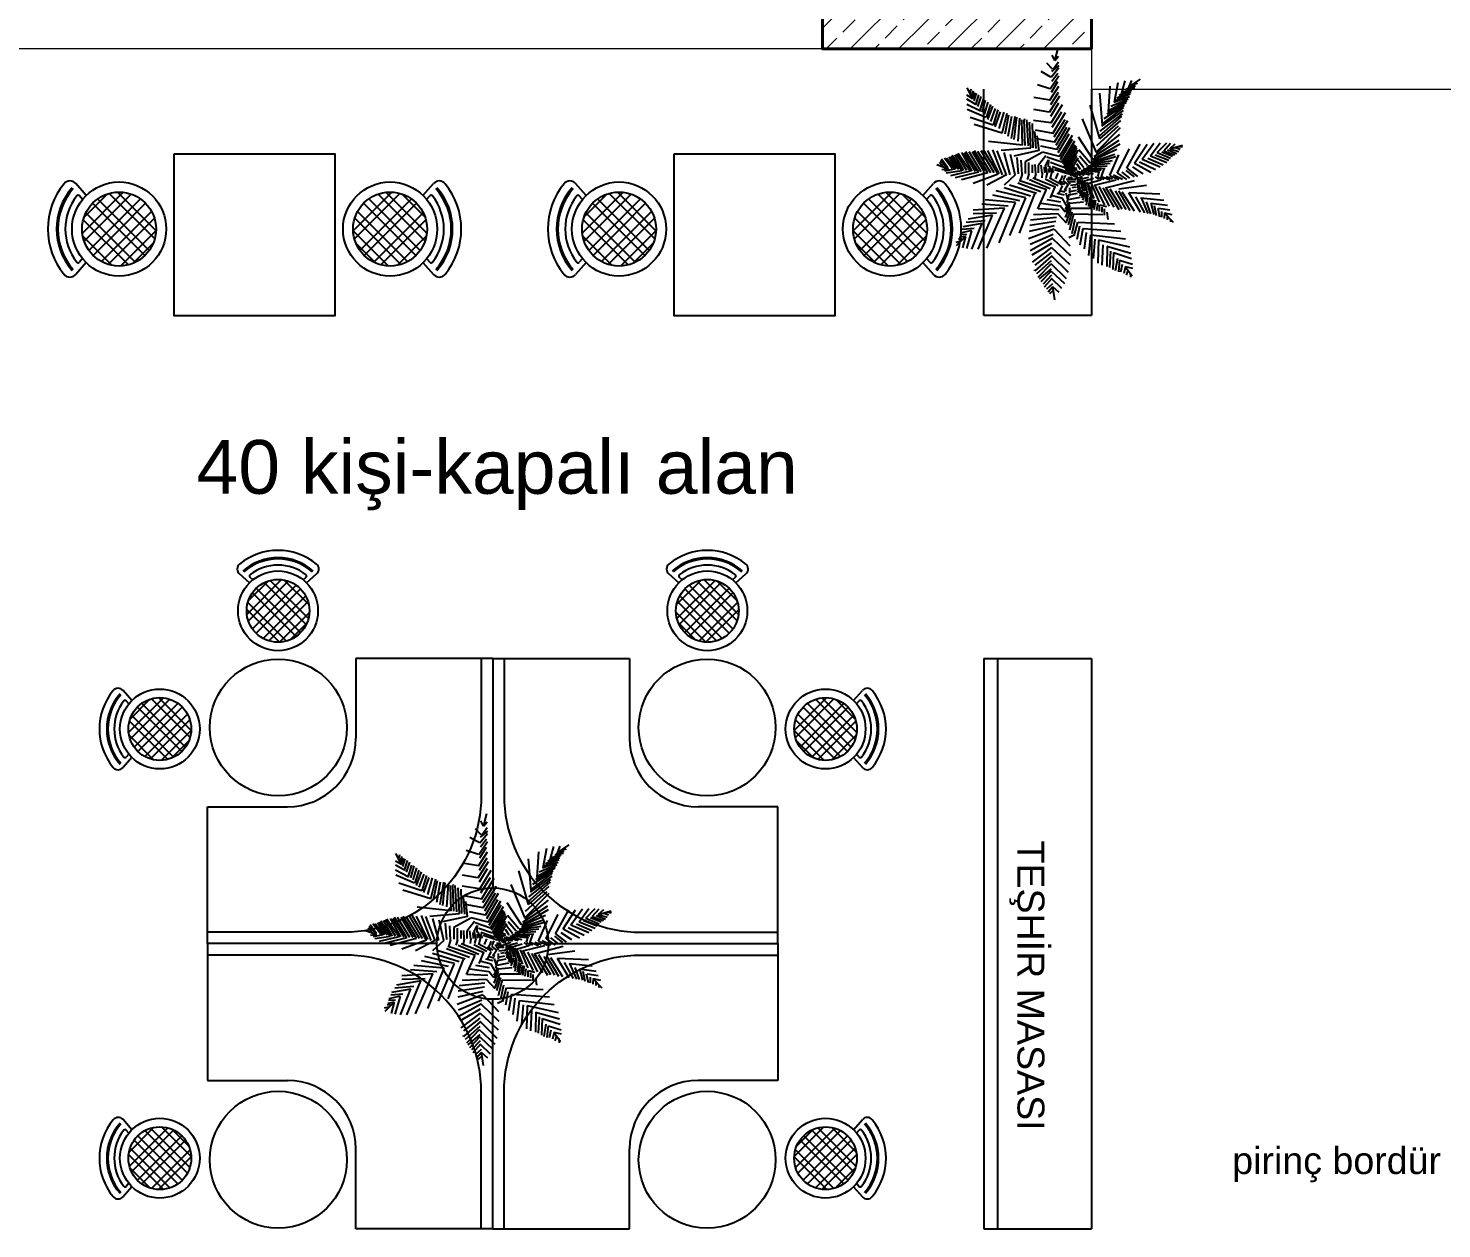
# Model space of a CAD drawing. Header units: millimetres. Extents: x 1650 to 6065, y 324 to 3836.
# Drawn here: x 3222 to 3748, y 1896 to 2342 of the extents above; entities that cross this region are included whole.
import ezdxf

# ---------------------------------------------------------------- set-up
doc = ezdxf.new("R2010")
doc.units = ezdxf.units.MM
doc.layers.add('A-370C-C', color=30, linetype='Continuous')
doc.layers.add('PY', color=104, linetype='Continuous')
doc.layers.add('A-ANNO-PATT-1', color=7, linetype='Continuous', lineweight=5, true_color=0x737373)
for name, color, linetype, lineweight in [('A-WALL-FULL-3', 7, 'Continuous', 15), ('BAL-PERDE', 111, 'Continuous', 40), ('porselen kaplama', 181, 'Continuous', 5)]:
    doc.layers.add(name, color=color, linetype=linetype, lineweight=lineweight)
doc.styles.get("Standard").update_dxf_attribs({"font": 'arial.ttf'})

# ---------------------------------------------------------------- blocks, each defined once
blk = doc.blocks.new('A$C0AE060C1')
at = {"layer": 'PY', "color": 251, "true_color": 0x636466}
for p, q in [((4.394, 8.908), (4.291, 9.097)), ((4.507, 9.368), (4.394, 8.935)), ((4.394, 8.908), (4.53, 9.07)), ((4.246, 8.285), (3.882, 8.488)), ((4.303, 8.583), (4.098, 8.799)), ((4.257, 8.285), (4.542, 8.637)), ((4.274, 8.137), (4.5, 8.435)), ((4.283, 8.491), (4.553, 8.72)), ((4.325, 8.583), (4.53, 8.854)), ((1.118, 7.892), (1.334, 7.472)), ((4.2, 7.851), (3.745, 8)), ((4.2, 7.432), (4.542, 7.946)), ((4.212, 7.851), (4.542, 8.339)), ((4.261, 7.721), (4.5, 8.118)), ((6.384, 6.998), (6.452, 7.946)), ((6.612, 7.364), (6.748, 8.082)), ((6.873, 7.648), (7.01, 8.149)), ((7.043, 7.845), (7.362, 7.901)), ((7.135, 7.879), (7.249, 8.163)), ((7.564, 8.214), (7.15, 7.93)), ((7.15, 7.911), (7.388, 7.968)), ((7.283, 8.007), (7.464, 8.063)), ((7.388, 7.968), (7.388, 7.968)), ((1.346, 7.472), (1.118, 7.608)), ((1.448, 7.269), (1.118, 7.459)), ((1.239, 7.69), (1.278, 7.852)), ((1.278, 7.578), (1.367, 7.777)), ((1.334, 7.472), (1.414, 7.716)), ((1.389, 7.405), (1.482, 7.69)), ((1.448, 7.256), (1.562, 7.621)), ((1.531, 7.187), (1.646, 7.566)), ((1.562, 7.621), (1.562, 7.621)), ((1.596, 7.012), (1.732, 7.459)), ((1.686, 6.976), (1.81, 7.423)), ((4.2, 7.432), (3.609, 7.527)), ((4.189, 6.985), (4.576, 7.594)), ((4.247, 7.262), (4.526, 7.721)), ((6.168, 6.511), (6.066, 7.689)), ((6.385, 7.039), (7.07, 7.418)), ((6.467, 7.206), (7.119, 7.473)), ((6.582, 7.349), (7.167, 7.56)), ((6.624, 7.418), (7.197, 7.664)), ((6.698, 7.51), (7.22, 7.721)), ((6.786, 7.616), (7.247, 7.796)), ((6.879, 7.721), (7.277, 7.854)), ((7.197, 7.664), (7.197, 7.664)), ((1.596, 7.025), (1.118, 7.269)), ((1.823, 6.782), (1.129, 7.08)), ((1.775, 6.902), (1.912, 7.349)), ((1.846, 6.782), (2.005, 7.269)), ((1.899, 6.703), (2.08, 7.206)), ((2.005, 6.635), (2.182, 7.119)), ((2.108, 6.497), (2.278, 7.066)), ((2.169, 6.436), (2.373, 6.989)), ((2.32, 6.368), (2.501, 6.976)), ((2.437, 6.199), (2.619, 6.944)), ((2.537, 6.17), (2.679, 6.883)), ((4.178, 6.985), (3.609, 7.08)), ((4.247, 6.834), (4.54, 7.33)), ((4.257, 6.579), (4.678, 7.269)), ((4.296, 6.418), (4.655, 6.989)), ((4.314, 6.186), (4.792, 6.971)), ((6.066, 5.996), (5.702, 7.242)), ((6.073, 6.275), (6.901, 6.921)), ((6.135, 6.455), (6.941, 7.045)), ((6.162, 6.546), (6.959, 7.152)), ((6.228, 6.741), (6.977, 7.237)), ((6.339, 6.921), (7.057, 7.349)), ((2.096, 6.497), (1.243, 6.782)), ((2.437, 6.199), (1.391, 6.524)), ((2.652, 6.083), (2.794, 6.834)), ((2.779, 5.996), (2.915, 6.822)), ((2.882, 5.959), (2.971, 6.796)), ((3.024, 5.903), (3.086, 6.759)), ((3.188, 5.753), (3.165, 6.701)), ((3.29, 5.741), (3.25, 6.691)), ((3.268, 6.728), (3.268, 6.714)), ((3.405, 5.723), (3.343, 6.691)), ((3.495, 5.658), (3.45, 6.606)), ((3.45, 6.606), (3.45, 6.592)), ((3.583, 5.654), (3.556, 6.561)), ((4.246, 6.579), (3.598, 6.673)), ((4.362, 6.064), (4.77, 6.703)), ((4.382, 5.861), (4.871, 6.673)), ((4.438, 5.76), (4.832, 6.418)), ((4.462, 5.59), (4.951, 6.416)), ((5.929, 5.509), (5.417, 6.728)), ((5.939, 5.503), (6.831, 6.413)), ((5.958, 5.741), (6.76, 6.474)), ((6.035, 6.091), (6.879, 6.83)), ((6.06, 5.99), (6.839, 6.666)), ((3.188, 5.753), (1.926, 5.888)), ((3.698, 5.636), (3.649, 6.263)), ((4.337, 6.186), (3.666, 6.308)), ((3.802, 5.55), (3.734, 6.105)), ((4.382, 5.861), (3.78, 5.983)), ((4.513, 5.475), (4.921, 6.17)), ((4.564, 5.333), (5.042, 6.132)), ((4.602, 5.226), (5.049, 5.977)), ((4.655, 5.116), (5.133, 5.915)), ((5.804, 5.238), (5.269, 6.051)), ((5.812, 5.219), (6.815, 5.806)), ((5.856, 5.332), (6.786, 5.94)), ((5.931, 5.456), (6.813, 6.151)), ((7.07, 4.896), (7.564, 5.787)), ((7.357, 5.086), (7.818, 5.787)), ((7.643, 5.238), (8.073, 5.825)), ((7.946, 5.351), (8.312, 5.844)), ((8.073, 5.825), (8.073, 5.825)), ((8.201, 5.484), (8.551, 5.844)), ((8.439, 5.541), (8.694, 5.825)), ((8.662, 5.617), (8.869, 5.806)), ((0.574, 4.885), (0.281, 5.276)), ((0.653, 4.858), (0.366, 5.276)), ((0.725, 4.866), (0.459, 5.313)), ((0.818, 4.848), (0.534, 5.332)), ((0.939, 4.802), (0.573, 5.37)), ((1.008, 4.81), (0.676, 5.4)), ((1.123, 4.81), (0.751, 5.419)), ((1.242, 4.783), (0.796, 5.446)), ((0.796, 5.446), (0.796, 5.446)), ((1.314, 4.792), (0.928, 5.475)), ((1.438, 4.779), (1.021, 5.456)), ((1.545, 4.745), (1.083, 5.503)), ((1.083, 5.503), (1.083, 5.484)), ((1.646, 4.761), (1.199, 5.512)), ((1.77, 4.761), (1.327, 5.512)), ((1.895, 4.726), (1.401, 5.541)), ((2.014, 4.724), (1.531, 5.524)), ((2.129, 4.724), (1.646, 5.543)), ((2.277, 4.669), (1.736, 5.579)), ((2.32, 4.686), (1.899, 5.561)), ((2.448, 4.649), (2.08, 5.58)), ((2.596, 4.65), (2.245, 5.541)), ((3.495, 5.644), (2.392, 5.55)), ((2.727, 4.649), (2.51, 5.475)), ((2.914, 4.65), (2.739, 5.408)), ((3.791, 5.55), (2.87, 5.346)), ((3.033, 4.686), (2.984, 5.295)), ((3.29, 5.143), (3.916, 5.495)), ((3.78, 5.021), (4.052, 5.374)), ((4.462, 5.59), (3.87, 5.712)), ((4.564, 5.333), (3.927, 5.495)), ((4.052, 5.374), (4.052, 5.374)), ((4.655, 5.116), (4.087, 5.306)), ((4.695, 5.046), (5.138, 5.779)), ((4.724, 4.927), (5.19, 5.726)), ((4.77, 4.866), (5.213, 5.654)), ((4.792, 4.778), (5.258, 5.563)), ((4.859, 4.742), (5.213, 5.369)), ((4.906, 4.669), (5.258, 5.279)), ((5.702, 5.089), (5.281, 5.577)), ((5.611, 4.994), (5.304, 5.346)), ((5.732, 5.067), (6.656, 5.332)), ((5.807, 5.152), (6.622, 5.419)), ((5.829, 5.208), (6.698, 5.599)), ((6.433, 4.631), (6.767, 5.389)), ((6.656, 5.332), (6.656, 5.332)), ((6.704, 4.707), (7.166, 5.617)), ((7.468, 5.731), (7.468, 5.731)), ((7.845, 5.276), (8.421, 5.021)), ((7.946, 5.351), (8.551, 5.105)), ((8.116, 5.4), (8.625, 5.201)), ((8.201, 5.484), (8.694, 5.276)), ((8.368, 5.506), (8.762, 5.344)), ((8.439, 5.541), (8.853, 5.389)), ((8.585, 5.58), (8.931, 5.45)), ((8.662, 5.617), (9.14, 5.749)), ((8.662, 5.617), (8.997, 5.522)), ((8.864, 5.667), (9.046, 5.611)), ((9.006, 5.704), (9.135, 5.686)), ((0, 5.029), (0.43, 4.877)), ((0.242, 4.953), (0.1, 5.115)), ((0.357, 4.935), (0.14, 5.17)), ((0.414, 4.915), (0.175, 5.238)), ((0.43, 4.877), (0.191, 4.84)), ((0.653, 4.858), (0.287, 4.783)), ((0.939, 4.802), (0.35, 4.707)), ((1.242, 4.783), (0.51, 4.612)), ((1.545, 4.745), (0.685, 4.536)), ((3.169, 4.669), (3.137, 5.2)), ((3.299, 4.705), (3.299, 5.133)), ((3.424, 4.669), (3.424, 5.105)), ((3.556, 4.724), (3.556, 5.028)), ((3.678, 4.688), (3.662, 5.029)), ((3.786, 4.724), (3.786, 5.009)), ((3.917, 4.707), (3.885, 5.01)), ((4.017, 4.724), (4.004, 4.953)), ((4.041, 4.981), (4.155, 5.211)), ((4.108, 4.726), (4.045, 5.01)), ((4.155, 5.211), (4.143, 4.954)), ((4.181, 4.742), (4.167, 4.885)), ((4.283, 4.726), (4.188, 4.972)), ((4.724, 4.927), (4.223, 5.103)), ((4.792, 4.778), (4.291, 4.954)), ((4.345, 4.724), (4.309, 4.904)), ((4.906, 4.669), (4.382, 4.832)), ((4.947, 4.655), (5.138, 4.959)), ((4.968, 4.612), (5.191, 4.913)), ((5.143, 4.764), (5.35, 4.612)), ((5.213, 4.805), (5.167, 4.927)), ((5.191, 4.913), (5.191, 4.913)), ((5.349, 4.845), (5.213, 5.062)), ((5.223, 4.783), (5.685, 4.65)), ((5.231, 4.742), (5.475, 4.637)), ((5.474, 4.913), (5.247, 5.197)), ((5.359, 4.792), (5.82, 4.686)), ((5.366, 4.821), (6.019, 4.764)), ((5.448, 4.848), (6.113, 4.829)), ((5.462, 4.877), (6.258, 4.896)), ((5.563, 4.935), (6.339, 4.99)), ((5.621, 4.991), (6.449, 5.086)), ((5.727, 5.046), (6.534, 5.189)), ((5.987, 4.591), (6.051, 4.784)), ((6.131, 4.593), (6.226, 4.877)), ((6.879, 4.755), (7.172, 4.525)), ((7.03, 4.81), (7.336, 4.575)), ((7.07, 4.896), (7.468, 4.593)), ((7.274, 4.953), (7.668, 4.686)), ((7.357, 5.086), (7.962, 4.745)), ((7.54, 5.133), (8.138, 4.848)), ((7.643, 5.238), (8.312, 4.953)), ((1.895, 4.726), (0.924, 4.46)), ((2.277, 4.669), (1.353, 4.328)), ((2.596, 4.65), (1.863, 4.271)), ((2.914, 4.65), (2.5, 4.271)), ((3.71, 3.962), (2.707, 4.265)), ((3.866, 4.022), (3.011, 4.345)), ((3.169, 4.669), (3.073, 4.385)), ((4.092, 4.095), (3.121, 4.417)), ((3.424, 4.669), (3.36, 4.479)), ((3.36, 4.479), (3.36, 4.479)), ((4.221, 4.128), (3.445, 4.469)), ((4.411, 4.19), (3.567, 4.531)), ((3.678, 4.688), (3.631, 4.498)), ((3.631, 4.498), (3.631, 4.498)), ((3.917, 4.707), (3.901, 4.536)), ((4.513, 4.239), (4.03, 4.488)), ((4.108, 4.726), (4.06, 4.536)), ((4.681, 4.265), (4.188, 4.531)), ((4.267, 4.726), (4.22, 4.517)), ((4.506, 4.707), (4.411, 4.498)), ((4.666, 4.247), (4.522, 3.946)), ((4.757, 4.289), (4.553, 4.432)), ((4.681, 4.631), (4.586, 4.422)), ((4.904, 4.284), (4.697, 4.436)), ((4.713, 4.462), (4.793, 4.634)), ((4.888, 4.29), (4.745, 4.075)), ((4.809, 4.483), (5.127, 4.483)), ((4.961, 4.308), (4.859, 4.432)), ((4.873, 4.548), (5.048, 4.548)), ((4.936, 4.397), (5.159, 4.397)), ((4.968, 4.268), (5.175, 4.29)), ((5.049, 4.618), (5.125, 4.724)), ((5.127, 4.548), (5.175, 4.719)), ((5.223, 4.548), (5.127, 4.462)), ((5.239, 4.333), (5.143, 4.268)), ((5.191, 4.548), (5.255, 4.698)), ((5.302, 4.268), (5.191, 4.161)), ((5.244, 4.277), (5.209, 4.258)), ((5.223, 4.526), (5.414, 4.591)), ((5.324, 4.221), (5.231, 4.078)), ((5.239, 4.526), (5.239, 4.311)), ((5.311, 4.488), (5.297, 4.289)), ((5.334, 4.483), (5.653, 4.569)), ((5.334, 4.483), (5.414, 4.096)), ((5.399, 4.45), (5.515, 4.041)), ((5.462, 4.419), (5.828, 4.526)), ((5.478, 4.419), (5.605, 3.925)), ((5.563, 4.382), (5.732, 3.848)), ((5.621, 4.333), (6.083, 4.462)), ((5.621, 4.333), (5.844, 3.774)), ((5.754, 4.308), (6.037, 3.631)), ((5.86, 4.268), (6.672, 4.462)), ((5.86, 4.268), (6.242, 3.538)), ((5.896, 4.575), (6.011, 4.488)), ((5.987, 4.591), (6.131, 4.462)), ((6.024, 4.221), (6.405, 3.489)), ((6.073, 4.575), (6.215, 4.488)), ((6.131, 4.593), (6.433, 4.46)), ((6.274, 4.161), (7.357, 4.44)), ((6.303, 4.593), (6.534, 4.506)), ((6.433, 4.631), (6.767, 4.479)), ((6.569, 4.649), (6.901, 4.488)), ((6.72, 4.707), (7.054, 4.479)), ((6.765, 4.128), (7.794, 4.263)), ((2.93, 3.621), (1.799, 3.716)), ((3.086, 3.681), (2.08, 3.898)), ((3.312, 3.791), (2.213, 4.057)), ((3.481, 3.861), (2.501, 4.165)), ((3.296, 3.796), (2.707, 2.399)), ((3.072, 2.477), (3.652, 3.942)), ((4.06, 4.075), (3.742, 3.387)), ((4.615, 3.631), (4.105, 3.718)), ((4.395, 4.204), (4.22, 3.796)), ((4.22, 3.796), (4.22, 3.796)), ((4.22, 3.796), (4.22, 3.796)), ((4.681, 3.773), (4.299, 3.867)), ((4.752, 3.898), (4.473, 3.954)), ((4.777, 4), (4.602, 4.038)), ((4.666, 3.773), (4.809, 3.507)), ((4.819, 4.059), (4.739, 4.097)), ((4.793, 3.981), (4.857, 3.735)), ((4.907, 3.917), (4.841, 3.613)), ((4.904, 3.731), (5.334, 3.817)), ((4.92, 3.903), (5.239, 3.968)), ((4.936, 4.171), (4.936, 3.962)), ((4.952, 4.032), (5.191, 4.075)), ((5.032, 4.182), (5.175, 4.204)), ((5.35, 4.182), (5.239, 3.989)), ((5.373, 4.097), (5.311, 3.954)), ((5.311, 3.954), (5.461, 4.022)), ((5.43, 4.096), (5.318, 3.86)), ((5.461, 4.022), (5.386, 3.793)), ((5.525, 4.01), (5.414, 3.71)), ((5.563, 3.935), (5.515, 3.65)), ((5.621, 3.925), (5.557, 3.516)), ((5.692, 3.83), (5.639, 3.47)), ((5.764, 3.817), (5.701, 3.409)), ((5.834, 3.718), (5.794, 3.42)), ((5.908, 3.71), (5.844, 3.344)), ((6.175, 4.165), (6.582, 3.451)), ((6.29, 4.161), (6.767, 3.366)), ((6.432, 4.134), (6.888, 3.383)), ((6.636, 4.059), (7.03, 3.364)), ((6.752, 4.053), (7.181, 3.323)), ((6.888, 4.022), (7.336, 3.309)), ((7.134, 3.989), (7.564, 3.28)), ((7.15, 3.989), (8.296, 3.946)), ((7.389, 3.83), (7.73, 3.24)), ((7.58, 3.796), (8.439, 3.71)), ((7.595, 3.796), (7.85, 3.216)), ((2.516, 3.412), (1.353, 3.336)), ((2.222, 3.222), (1.354, 3.203)), ((2.652, 3.489), (1.673, 3.557)), ((2.5, 3.409), (1.847, 1.926)), ((2.914, 3.624), (2.309, 2.12)), ((4.522, 3.204), (3.599, 3.166)), ((4.549, 3.346), (3.773, 3.383)), ((4.586, 3.488), (3.885, 3.583)), ((4.506, 3.204), (4.809, 2.863)), ((4.586, 3.507), (4.777, 3.28)), ((4.936, 3.602), (4.777, 3.259)), ((4.907, 3.65), (4.779, 3.364)), ((4.943, 3.507), (4.779, 3.06)), ((4.984, 3.409), (4.809, 2.893)), ((5.023, 3.271), (4.881, 2.793)), ((4.936, 3.602), (5.462, 3.645)), ((5.08, 3.194), (4.936, 2.592)), ((4.984, 3.409), (5.796, 3.409)), ((5.08, 3.194), (6.178, 3.173)), ((5.971, 3.594), (5.935, 3.327)), ((6.035, 3.538), (6.035, 3.301)), ((6.067, 3.538), (6.306, 3.473)), ((6.139, 3.451), (6.139, 3.259)), ((6.226, 3.387), (6.226, 3.151)), ((6.33, 3.259), (6.365, 2.992)), ((7.783, 3.65), (7.947, 3.203)), ((7.962, 3.602), (8.583, 3.516)), ((7.962, 3.602), (8.073, 3.173)), ((8.089, 3.507), (8.164, 3.135)), ((8.216, 3.409), (8.28, 3.087)), ((8.248, 3.409), (8.662, 3.344)), ((8.355, 3.29), (8.355, 3.079)), ((8.455, 3.237), (8.742, 3.173)), ((8.471, 3.237), (8.455, 3.022)), ((8.455, 3.237), (8.79, 2.893)), ((1.394, 2.651), (0.946, 2.613)), ((1.688, 2.844), (0.971, 2.711)), ((1.801, 2.936), (1.088, 2.88)), ((2.07, 3.147), (1.162, 2.995)), ((1.672, 2.85), (1.29, 1.883)), ((2.054, 3.151), (1.529, 1.883)), ((4.363, 2.635), (3.408, 2.275)), ((4.371, 2.756), (3.441, 2.539)), ((4.427, 2.919), (3.455, 2.768)), ((4.447, 3.06), (3.481, 2.967)), ((4.363, 2.635), (4.952, 2.009)), ((5.138, 2.986), (5.023, 2.452)), ((5.239, 2.893), (5.095, 2.378)), ((5.302, 2.738), (5.213, 2.241)), ((5.255, 2.893), (6.608, 2.829)), ((5.43, 2.657), (5.318, 2.034)), ((5.446, 2.657), (6.847, 2.55)), ((8.572, 3.098), (8.572, 2.973)), ((8.687, 3.004), (8.687, 2.899)), ((0.857, 2.167), (0.702, 2.129)), ((1.067, 2.351), (0.717, 2.009)), ((0.933, 2.253), (0.804, 2.253)), ((1.067, 2.351), (0.828, 2.313)), ((1.123, 2.433), (0.857, 2.415)), ((1.29, 2.578), (0.876, 2.483)), ((1.067, 2.351), (0.955, 1.934)), ((1.29, 2.571), (1.099, 1.905)), ((4.331, 2.433), (3.467, 2.061)), ((4.315, 2.294), (3.471, 1.82)), ((4.315, 2.275), (4.968, 1.649)), ((5.085, 2.396), (4.907, 2.309)), ((5.554, 2.508), (5.479, 1.9)), ((5.717, 2.421), (5.637, 1.647)), ((5.732, 2.421), (7.022, 2.27)), ((5.873, 2.253), (5.811, 1.54)), ((6.019, 2.227), (5.987, 1.368)), ((6.019, 2.227), (7.166, 1.969)), ((6.847, 2.55), (6.847, 2.55)), ((1.529, 1.883), (1.529, 1.883)), ((4.269, 2.098), (3.529, 1.664)), ((4.267, 1.953), (3.551, 1.403)), ((4.256, 1.757), (3.645, 1.291)), ((4.267, 1.63), (3.646, 1.081)), ((4.252, 1.649), (4.888, 1.024)), ((4.267, 1.953), (4.936, 1.327)), ((6.179, 2.042), (6.144, 1.291)), ((6.322, 1.991), (7.213, 1.733)), ((6.338, 1.991), (6.322, 1.239)), ((6.463, 1.807), (6.423, 1.205)), ((6.576, 1.755), (6.545, 1.131)), ((6.576, 1.755), (7.245, 1.54)), ((3.646, 1.081), (3.646, 1.118)), ((4.256, 1.453), (3.707, 0.969)), ((4.236, 1.327), (3.758, 0.834)), ((4.256, 1.149), (3.809, 0.776)), ((4.252, 1.062), (3.869, 0.664)), ((4.236, 1.346), (4.809, 0.796)), ((4.252, 1.062), (4.745, 0.607)), ((4.952, 1.196), (4.952, 1.196)), ((6.715, 1.54), (6.64, 1.08)), ((6.799, 1.475), (6.752, 1.046)), ((6.799, 1.475), (7.277, 1.325)), ((6.897, 1.31), (6.831, 1.025)), ((7.022, 1.239), (6.959, 0.981)), ((7.006, 1.239), (7.277, 1.174)), ((7.006, 1.239), (7.261, 0.895)), ((7.11, 1.093), (7.048, 0.919)), ((4.269, 0.919), (3.95, 0.578)), ((4.283, 0.796), (3.997, 0.474)), ((4.309, 0.596), (4.079, 0.398)), ((4.267, 0.796), (4.634, 0.436)), ((7.189, 1.006), (7.203, 0.845)), ((3.997, 0.474), (3.997, 0.474)), ((4.299, 0.474), (4.14, 0.284)), ((4.318, 0.33), (4.194, 0.224)), ((4.299, 0.493), (4.538, 0.284)), ((4.299, 0.493), (4.379, 0))]:
    blk.add_line(p, q, dxfattribs=at)

msp = doc.modelspace()

# ---------------------------------------------------------------- hatches: boundary and pattern name
at = {"layer": 'A-ANNO-PATT-1'}
h = msp.add_hatch(dxfattribs=at)
h.set_pattern_fill('ANSI33', color=256, scale=2, style=0)
h.set_pattern_definition([(45, (-71799.261, 82599.877), (-8.9802561, 8.9802561), []), (45, (-71790.281, 82599.877), (-8.9802561, 8.9802561), [6.35, -3.175])])
h.paths.add_polyline_path([(3617.312, 2334.83), (3617.312, 2434.83), (3517.312, 2434.83), (3517.312, 2334.83), (3561.064, 2334.83)], flags=0)

# ---------------------------------------------------------------- linework, layer by layer
at = {"layer": 'A-370C-C', "ltscale": 50}
for p, q in [((3577.312, 2235.605, 0), (3577.312, 2319.83, 0)), ((3617.312, 2319.83, 0), (3617.312, 2235.605, 0)), ((3243.417, 2280.299, 0), (3239.531, 2284.717, 0)), ((3269.401, 2267.18, 0), (3255.046, 2281.535, 0)), ((3342.716, 2267.18, 0), (3357.071, 2281.535, 0)), ((3368.7, 2280.299, 0), (3372.587, 2284.717, 0)), ((3429.364, 2280.299, 0), (3425.477, 2284.717, 0)), ((3455.348, 2267.18, 0), (3440.993, 2281.535, 0)), ((3528.663, 2267.18, 0), (3543.018, 2281.535, 0)), ((3554.647, 2280.299, 0), (3558.533, 2284.717, 0)), ((3242.063, 2278.81, 0), (3240.886, 2280.148, 0)), ((3257.231, 2281.46, 0), (3242.004, 2266.233, 0)), ((3251.308, 2280.841, 0), (3242.623, 2272.156, 0)), ((3260.116, 2280.809, 0), (3242.655, 2263.348, 0)), ((3263.623, 2279.013, 0), (3244.451, 2259.841, 0)), ((3245.803, 2277.381, 0), (3265.247, 2257.937, 0)), ((3247.571, 2279.149, 0), (3267.015, 2259.705, 0)), ((3268.917, 2264.129, 0), (3251.996, 2281.05, 0)), ((3265.527, 2277.381, 0), (3255.665, 2267.519, 0)), ((3343.201, 2264.129, 0), (3360.122, 2281.05, 0)), ((3364.546, 2279.149, 0), (3345.103, 2259.705, 0)), ((3346.591, 2277.381, 0), (3356.453, 2267.519, 0)), ((3366.314, 2277.381, 0), (3346.87, 2257.937, 0)), ((3348.495, 2279.013, 0), (3367.666, 2259.841, 0)), ((3352.002, 2280.809, 0), (3369.463, 2263.348, 0)), ((3354.887, 2281.46, 0), (3370.113, 2266.233, 0)), ((3360.809, 2280.841, 0), (3369.494, 2272.156, 0)), ((3370.054, 2278.81, 0), (3371.231, 2280.148, 0)), ((3428.01, 2278.81, 0), (3426.833, 2280.148, 0)), ((3443.177, 2281.46, 0), (3427.951, 2266.233, 0)), ((3437.255, 2280.841, 0), (3428.57, 2272.156, 0)), ((3446.062, 2280.809, 0), (3428.601, 2263.348, 0)), ((3449.569, 2279.013, 0), (3430.398, 2259.841, 0)), ((3431.75, 2277.381, 0), (3451.194, 2257.937, 0)), ((3433.518, 2279.149, 0), (3452.962, 2259.705, 0)), ((3454.863, 2264.129, 0), (3437.942, 2281.05, 0)), ((3451.473, 2277.381, 0), (3441.612, 2267.519, 0)), ((3529.147, 2264.129, 0), (3546.068, 2281.05, 0)), ((3550.493, 2279.149, 0), (3531.049, 2259.705, 0)), ((3532.537, 2277.381, 0), (3542.399, 2267.519, 0)), ((3552.261, 2277.381, 0), (3532.817, 2257.937, 0)), ((3534.441, 2279.013, 0), (3553.613, 2259.841, 0)), ((3537.948, 2280.809, 0), (3555.409, 2263.348, 0)), ((3540.833, 2281.46, 0), (3556.06, 2266.233, 0)), ((3546.756, 2280.841, 0), (3555.441, 2272.156, 0)), ((3556.001, 2278.81, 0), (3557.178, 2280.148, 0)), ((3259.114, 2254.488, 0), (3242.354, 2271.248, 0)), ((3261.696, 2255.442, 0), (3243.308, 2273.83, 0)), ((3267.77, 2274.321, 0), (3249.143, 2255.694, 0)), ((3268.812, 2271.827, 0), (3251.637, 2254.652, 0)), ((3343.306, 2271.827, 0), (3360.481, 2254.652, 0)), ((3344.347, 2274.321, 0), (3362.975, 2255.694, 0)), ((3350.421, 2255.442, 0), (3368.81, 2273.83, 0)), ((3353.003, 2254.488, 0), (3369.763, 2271.248, 0)), ((3445.061, 2254.488, 0), (3428.301, 2271.248, 0)), ((3447.643, 2255.442, 0), (3429.254, 2273.83, 0)), ((3453.717, 2274.321, 0), (3435.089, 2255.694, 0)), ((3454.758, 2271.827, 0), (3437.583, 2254.652, 0)), ((3529.252, 2271.827, 0), (3546.427, 2254.652, 0)), ((3530.294, 2274.321, 0), (3548.921, 2255.694, 0)), ((3536.368, 2255.442, 0), (3554.756, 2273.83, 0)), ((3538.95, 2254.488, 0), (3555.71, 2271.248, 0)), ((3255.665, 2267.519, 0), (3246.083, 2257.937, 0)), ((3269.398, 2267.11, 0), (3256.354, 2254.066, 0)), ((3342.719, 2267.11, 0), (3355.764, 2254.066, 0)), ((3356.453, 2267.519, 0), (3366.035, 2257.937, 0)), ((3441.612, 2267.519, 0), (3432.029, 2257.937, 0)), ((3455.345, 2267.11, 0), (3442.3, 2254.066, 0)), ((3528.666, 2267.11, 0), (3541.71, 2254.066, 0)), ((3542.399, 2267.519, 0), (3551.981, 2257.937, 0)), ((3252.955, 2254.318, 0), (3242.184, 2265.089, 0)), ((3260.913, 2255.09, 0), (3268.374, 2262.551, 0)), ((3351.204, 2255.09, 0), (3343.743, 2262.551, 0)), ((3359.162, 2254.318, 0), (3369.933, 2265.089, 0)), ((3438.902, 2254.318, 0), (3428.131, 2265.089, 0)), ((3446.86, 2255.09, 0), (3454.321, 2262.551, 0)), ((3537.151, 2255.09, 0), (3529.69, 2262.551, 0)), ((3545.109, 2254.318, 0), (3555.88, 2265.089, 0)), ((3243.417, 2255.299, 0), (3239.531, 2250.881, 0)), ((3242.063, 2256.787, 0), (3240.886, 2255.45, 0)), ((3368.7, 2255.299, 0), (3372.587, 2250.881, 0)), ((3370.054, 2256.787, 0), (3371.231, 2255.45, 0)), ((3429.364, 2255.299, 0), (3425.477, 2250.881, 0)), ((3428.01, 2256.787, 0), (3426.833, 2255.45, 0)), ((3554.647, 2255.299, 0), (3558.533, 2250.881, 0)), ((3556.001, 2256.787, 0), (3557.178, 2255.45, 0)), ((3617.312, 2235.605, 0), (3577.312, 2235.605, 0)), ((3304.185, 2136.183, 0), (3300.436, 2139.481, 0)), ((3303.2, 2124.462, 0), (3316.12, 2137.382, 0)), ((3303.725, 2129.487, 0), (3311.095, 2136.857, 0)), ((3303.752, 2122.014, 0), (3318.568, 2136.83, 0)), ((3305.448, 2137.332, 0), (3304.313, 2138.331, 0)), ((3305.276, 2119.038, 0), (3321.544, 2135.306, 0)), ((3325.277, 2120.673, 0), (3309.674, 2136.276, 0)), ((3326.086, 2122.864, 0), (3311.865, 2137.085, 0)), ((3326.23, 2128.09, 0), (3317.091, 2137.229, 0)), ((3324.135, 2137.332, 0), (3325.27, 2138.331, 0)), ((3325.398, 2136.183, 0), (3329.146, 2139.481, 0)), ((3463.848, 2136.183, 0), (3460.1, 2139.481, 0)), ((3463.016, 2128.09, 0), (3472.156, 2137.229, 0)), ((3463.161, 2122.864, 0), (3477.382, 2137.085, 0)), ((3463.97, 2120.673, 0), (3479.573, 2136.276, 0)), ((3465.111, 2137.332, 0), (3463.977, 2138.331, 0)), ((3483.97, 2119.038, 0), (3467.703, 2135.306, 0)), ((3485.495, 2122.014, 0), (3470.679, 2136.83, 0)), ((3486.047, 2124.462, 0), (3473.126, 2137.382, 0)), ((3485.521, 2129.487, 0), (3478.152, 2136.857, 0)), ((3483.799, 2137.332, 0), (3484.934, 2138.331, 0)), ((3485.062, 2136.183, 0), (3488.81, 2139.481, 0)), ((3305.161, 2132.658, 0), (3321.659, 2116.16, 0)), ((3306.661, 2134.159, 0), (3323.159, 2117.66, 0)), ((3309.257, 2115.519, 0), (3325.063, 2131.325, 0)), ((3311.373, 2114.635, 0), (3325.947, 2129.209, 0)), ((3315.028, 2125.791, 0), (3323.159, 2133.921, 0)), ((3477.873, 2114.635, 0), (3463.3, 2129.209, 0)), ((3479.989, 2115.519, 0), (3464.184, 2131.325, 0)), ((3482.586, 2134.159, 0), (3466.087, 2117.66, 0)), ((3474.218, 2125.791, 0), (3466.087, 2133.921, 0)), ((3484.086, 2132.658, 0), (3467.587, 2116.16, 0)), ((3315.316, 2114.135, 0), (3303.136, 2126.316, 0)), ((3317.905, 2114.546, 0), (3303.547, 2128.904, 0)), ((3306.661, 2117.423, 0), (3315.028, 2125.791, 0)), ((3315.376, 2114.138, 0), (3326.444, 2125.206, 0)), ((3473.87, 2114.138, 0), (3462.802, 2125.206, 0)), ((3471.341, 2114.546, 0), (3485.699, 2128.904, 0)), ((3473.93, 2114.135, 0), (3486.111, 2126.316, 0)), ((3482.586, 2117.423, 0), (3474.218, 2125.791, 0)), ((3325.576, 2121.337, 0), (3319.245, 2115.006, 0)), ((3463.671, 2121.337, 0), (3470.002, 2115.006, 0)), ((3394.623, 2108.057, 0), (3343.712, 2108.057, 0)), ((3343.712, 2108.057, 0), (3343.712, 2078.359, 0)), ((3394.623, 2108.057, 0), (3445.535, 2108.057, 0)), ((3420.079, 2108.057, 0), (3445.535, 2108.057, 0)), ((3445.535, 2108.057, 0), (3445.535, 2078.359, 0)), ((3577.312, 2108.057, 0), (3577.312, 1895.925, 0)), ((3577.312, 2108.057, 0), (3617.312, 2108.057, 0)), ((3582.312, 2108.057, 0), (3582.312, 1895.925, 0)), ((3617.312, 2108.057, 0), (3617.312, 1895.925, 0)), ((3260.431, 2092.43, 0), (3257.133, 2096.178, 0)), ((3259.282, 2091.166, 0), (3258.284, 2092.301, 0)), ((3272.152, 2093.414, 0), (3259.232, 2080.494, 0)), ((3267.127, 2092.889, 0), (3259.757, 2085.52, 0)), ((3274.6, 2092.862, 0), (3259.784, 2078.046, 0)), ((3282.068, 2078.709, 0), (3267.71, 2093.067, 0)), ((3282.479, 2081.298, 0), (3270.299, 2093.479, 0)), ((3506.767, 2081.298, 0), (3518.948, 2093.479, 0)), ((3507.178, 2078.709, 0), (3521.536, 2093.067, 0)), ((3514.646, 2092.862, 0), (3529.462, 2078.046, 0)), ((3517.094, 2093.414, 0), (3530.014, 2080.494, 0)), ((3522.12, 2092.889, 0), (3529.489, 2085.52, 0)), ((3528.815, 2092.43, 0), (3532.113, 2096.178, 0)), ((3529.964, 2091.166, 0), (3530.963, 2092.301, 0)), ((3277.576, 2091.338, 0), (3261.308, 2075.071, 0)), ((3262.456, 2089.954, 0), (3278.954, 2073.455, 0)), ((3263.956, 2091.454, 0), (3280.454, 2074.955, 0)), ((3281.095, 2087.357, 0), (3265.289, 2071.551, 0)), ((3279.191, 2089.954, 0), (3270.824, 2081.586, 0)), ((3508.151, 2087.357, 0), (3523.957, 2071.551, 0)), ((3525.291, 2091.454, 0), (3508.792, 2074.955, 0)), ((3510.055, 2089.954, 0), (3518.423, 2081.586, 0)), ((3526.791, 2089.954, 0), (3510.292, 2073.455, 0)), ((3511.671, 2091.338, 0), (3527.938, 2075.071, 0)), ((3273.75, 2070.528, 0), (3259.529, 2084.749, 0)), ((3275.941, 2071.338, 0), (3260.338, 2086.94, 0)), ((3281.979, 2085.241, 0), (3267.405, 2070.667, 0)), ((3507.267, 2085.241, 0), (3521.841, 2070.667, 0)), ((3513.305, 2071.338, 0), (3528.908, 2086.94, 0)), ((3515.496, 2070.528, 0), (3529.717, 2084.749, 0)), ((3268.524, 2070.384, 0), (3259.385, 2079.524, 0)), ((3270.824, 2081.586, 0), (3262.693, 2073.455, 0)), ((3282.476, 2081.238, 0), (3271.408, 2070.17, 0)), ((3275.277, 2071.039, 0), (3281.608, 2077.37, 0)), ((3506.77, 2081.238, 0), (3517.838, 2070.17, 0)), ((3513.97, 2071.039, 0), (3507.639, 2077.37, 0)), ((3518.423, 2081.586, 0), (3526.554, 2073.455, 0)), ((3520.722, 2070.384, 0), (3529.862, 2079.524, 0)), ((3259.282, 2072.479, 0), (3258.284, 2071.344, 0)), ((3529.964, 2072.479, 0), (3530.963, 2071.344, 0)), ((3260.431, 2071.216, 0), (3257.133, 2067.468, 0)), ((3528.815, 2071.216, 0), (3532.113, 2067.468, 0)), ((3288.557, 2001.991, 0), (3288.557, 2052.903, 0)), ((3288.557, 2052.903, 0), (3318.256, 2052.903, 0)), ((3500.689, 2052.903, 0), (3470.991, 2052.903, 0)), ((3500.689, 2001.991, 0), (3500.689, 2052.903, 0)), ((3288.557, 2001.991, 0), (3288.557, 1951.079, 0)), ((3500.689, 2001.991, 0), (3500.689, 1951.079, 0)), ((3288.557, 1951.079, 0), (3318.256, 1951.079, 0)), ((3500.689, 1951.079, 0), (3470.991, 1951.079, 0)), ((3260.431, 1932.766, 0), (3257.133, 1936.514, 0)), ((3528.815, 1932.766, 0), (3532.113, 1936.514, 0)), ((3259.282, 1931.503, 0), (3258.284, 1932.638, 0)), ((3268.524, 1933.598, 0), (3259.385, 1924.458, 0)), ((3273.75, 1933.454, 0), (3259.529, 1919.233, 0)), ((3275.941, 1932.644, 0), (3260.338, 1917.042, 0)), ((3262.456, 1914.028, 0), (3278.954, 1930.527, 0)), ((3270.824, 1922.396, 0), (3262.693, 1930.527, 0)), ((3281.095, 1916.625, 0), (3265.289, 1932.431, 0)), ((3281.979, 1918.741, 0), (3267.405, 1933.315, 0)), ((3282.476, 1922.744, 0), (3271.408, 1933.812, 0)), ((3275.277, 1932.943, 0), (3281.608, 1926.612, 0)), ((3506.77, 1922.744, 0), (3517.838, 1933.812, 0)), ((3507.267, 1918.741, 0), (3521.841, 1933.315, 0)), ((3513.97, 1932.943, 0), (3507.639, 1926.612, 0)), ((3508.151, 1916.625, 0), (3523.957, 1932.431, 0)), ((3526.791, 1914.028, 0), (3510.292, 1930.527, 0)), ((3513.305, 1932.644, 0), (3528.908, 1917.042, 0)), ((3515.496, 1933.454, 0), (3529.717, 1919.233, 0)), ((3518.423, 1922.396, 0), (3526.554, 1930.527, 0)), ((3520.722, 1933.598, 0), (3529.862, 1924.458, 0)), ((3529.964, 1931.503, 0), (3530.963, 1932.638, 0)), ((3274.6, 1911.12, 0), (3259.784, 1925.936, 0)), ((3277.576, 1912.644, 0), (3261.308, 1928.911, 0)), ((3263.956, 1912.528, 0), (3280.454, 1929.027, 0)), ((3282.068, 1925.273, 0), (3267.71, 1910.915, 0)), ((3343.712, 1895.925, 0), (3343.712, 1925.623, 0)), ((3445.535, 1895.925, 0), (3445.535, 1925.623, 0)), ((3507.178, 1925.273, 0), (3521.536, 1910.915, 0)), ((3525.291, 1912.528, 0), (3508.792, 1929.027, 0)), ((3511.671, 1912.644, 0), (3527.938, 1928.911, 0)), ((3514.646, 1911.12, 0), (3529.462, 1925.936, 0)), ((3272.152, 1910.568, 0), (3259.232, 1923.488, 0)), ((3282.479, 1922.684, 0), (3270.299, 1910.503, 0)), ((3279.191, 1914.028, 0), (3270.824, 1922.396, 0)), ((3506.767, 1922.684, 0), (3518.948, 1910.503, 0)), ((3510.055, 1914.028, 0), (3518.423, 1922.396, 0)), ((3517.094, 1910.568, 0), (3530.014, 1923.488, 0)), ((3267.127, 1911.093, 0), (3259.757, 1918.462, 0)), ((3522.12, 1911.093, 0), (3529.489, 1918.462, 0)), ((3260.431, 1911.552, 0), (3257.133, 1907.804, 0)), ((3259.282, 1912.816, 0), (3258.284, 1911.681, 0)), ((3528.815, 1911.552, 0), (3532.113, 1907.804, 0)), ((3529.964, 1912.816, 0), (3530.963, 1911.681, 0)), ((3394.623, 1895.925, 0), (3343.712, 1895.925, 0)), ((3394.623, 1895.925, 0), (3445.535, 1895.925, 0)), ((3577.312, 1895.925, 0), (3617.312, 1895.925, 0))]:
    msp.add_line(p, q, dxfattribs=at)
at = {"layer": 'A-370C-C', "ltscale": 50, "elevation": 0}
for points in [[(3276.059, 2295.605), (3276.059, 2235.605), (3336.059, 2235.605), (3336.059, 2295.605)], [(3462.005, 2295.605), (3462.005, 2235.605), (3522.005, 2235.605), (3522.005, 2295.605)]]:
    msp.add_lwpolyline(points, close=True, dxfattribs=at)
for points in [[(3390.381, 2108.057), (3390.381, 2057.145, -0.4142136), (3339.469, 2006.234), (3288.557, 2006.234)], [(3398.866, 2108.057), (3398.866, 2057.145, 0.4142136), (3449.778, 2006.234), (3500.689, 2006.234)], [(3390.381, 1895.925), (3390.381, 1946.837, 0.4142136), (3339.469, 1997.748), (3288.557, 1997.748)], [(3398.866, 1895.925), (3398.866, 1946.837, -0.4142136), (3449.778, 1997.748), (3500.689, 1997.748)]]:
    msp.add_lwpolyline(points, format="xyb", dxfattribs=at)
for points in [[(3394.623, 2108.057), (3394.623, 2022.721)], [(3373.893, 2001.991), (3288.557, 2001.991)], [(3373.893, 2001.991), (3288.557, 2001.991)], [(3415.353, 2001.991), (3500.689, 2001.991)], [(3415.353, 2001.991), (3500.689, 2001.991)], [(3394.623, 1895.925), (3394.623, 1981.261)], [(3394.623, 1895.925), (3394.623, 1981.261)]]:
    msp.add_lwpolyline(points, dxfattribs=at)
at = {"layer": 'A-370C-C', "ltscale": 50}
for centre, radius in [((3255.665, 2267.799, 0), 17.5), ((3255.665, 2267.799, 0), 13.75), ((3356.453, 2267.799, 0), 17.5), ((3356.453, 2267.799, 0), 13.75), ((3441.612, 2267.799, 0), 17.5), ((3441.612, 2267.799, 0), 13.75), ((3542.399, 2267.799, 0), 17.5), ((3542.399, 2267.799, 0), 13.75), ((3314.791, 2125.791, 0), 14.85), ((3474.455, 2125.791, 0), 14.85), ((3314.791, 2125.791, 0), 11.668), ((3474.455, 2125.791, 0), 11.668), ((3314.885, 2082.391, 0), 25.456), ((3474.361, 2082.391, 0), 25.456), ((3270.824, 2081.823, 0), 14.85), ((3270.824, 2081.823, 0), 11.668), ((3518.423, 2081.823, 0), 14.85), ((3518.423, 2081.823, 0), 11.668), ((3394.623, 2001.991, 0), 20.73), ((3314.885, 1921.591, 0), 25.456), ((3474.361, 1921.591, 0), 25.456), ((3270.824, 1922.159, 0), 14.85), ((3518.423, 1922.159, 0), 14.85), ((3270.824, 1922.159, 0), 11.668), ((3518.423, 1922.159, 0), 11.668)]:
    msp.add_circle(centre, radius, dxfattribs=at)
for centre, radius, start, end in [((3255.665, 2267.799, 0), 26.501, 140.5257, 219.4743), ((3255.665, 2267.799, 0), 23.25, 138.60202, 221.39798), ((3255.665, 2267.799, 0), 22.75, 138.60202, 221.39798), ((3237.4, 2282.842, 0), 2.838, 41.34119, 140.5257), ((3374.718, 2282.842, 0), 2.838, 39.4743, 138.65881), ((3356.453, 2267.799, 0), 22.75, 318.60202, 41.39798), ((3356.453, 2267.799, 0), 23.25, 318.60202, 41.39798), ((3356.453, 2267.799, 0), 26.501, 320.5257, 39.4743), ((3441.612, 2267.799, 0), 26.501, 140.5257, 219.4743), ((3441.612, 2267.799, 0), 23.25, 138.60202, 221.39798), ((3441.612, 2267.799, 0), 22.75, 138.60202, 221.39798), ((3423.346, 2282.842, 0), 2.838, 41.34119, 140.5257), ((3560.664, 2282.842, 0), 2.838, 39.4743, 138.65881), ((3542.399, 2267.799, 0), 22.75, 318.60202, 41.39798), ((3542.399, 2267.799, 0), 23.25, 318.60202, 41.39798), ((3542.399, 2267.799, 0), 26.501, 320.5257, 39.4743), ((3255.665, 2267.799, 0), 20, 141.97356, 218.02644), ((3240.41, 2279.729, 0), 0.635, 41.34119, 141.97356), ((3371.707, 2279.729, 0), 0.635, 38.02644, 138.65881), ((3356.453, 2267.799, 0), 20, 321.97356, 38.02644), ((3441.612, 2267.799, 0), 20, 141.97356, 218.02644), ((3426.357, 2279.729, 0), 0.635, 41.34119, 141.97356), ((3557.654, 2279.729, 0), 0.635, 38.02644, 138.65881), ((3542.399, 2267.799, 0), 20, 321.97356, 38.02644), ((3240.41, 2255.869, 0), 0.635, 218.02644, 318.65881), ((3371.707, 2255.869, 0), 0.635, 221.34119, 321.97356), ((3426.357, 2255.869, 0), 0.635, 218.02644, 318.65881), ((3557.654, 2255.869, 0), 0.635, 221.34119, 321.97356), ((3237.4, 2252.756, 0), 2.838, 219.4743, 318.65881), ((3374.718, 2252.756, 0), 2.838, 221.34119, 320.5257), ((3423.346, 2252.756, 0), 2.838, 219.4743, 318.65881), ((3560.664, 2252.756, 0), 2.838, 221.34119, 320.5257), ((3314.791, 2125.791, 0), 22.486, 50.5257, 129.4743), ((3314.791, 2125.791, 0), 19.729, 48.60202, 131.39798), ((3314.791, 2125.791, 0), 19.304, 48.60202, 131.39798), ((3474.455, 2125.791, 0), 22.486, 50.5257, 129.4743), ((3474.455, 2125.791, 0), 19.729, 48.60202, 131.39798), ((3474.455, 2125.791, 0), 19.304, 48.60202, 131.39798), ((3302.027, 2141.289, 0), 2.408, 129.4743, 228.65881), ((3314.791, 2125.791, 0), 16.971, 51.97356, 128.02644), ((3327.556, 2141.289, 0), 2.408, 311.34119, 50.5257), ((3461.691, 2141.289, 0), 2.408, 129.4743, 228.65881), ((3474.455, 2125.791, 0), 16.971, 51.97356, 128.02644), ((3487.219, 2141.289, 0), 2.408, 311.34119, 50.5257), ((3304.669, 2138.735, 0), 0.538, 128.02644, 228.65881), ((3324.914, 2138.735, 0), 0.538, 311.34119, 51.97356), ((3464.332, 2138.735, 0), 0.538, 128.02644, 228.65881), ((3484.578, 2138.735, 0), 0.538, 311.34119, 51.97356), ((3270.824, 2081.823, 0), 22.486, 140.5257, 219.4743), ((3270.824, 2081.823, 0), 19.729, 138.60202, 221.39798), ((3270.824, 2081.823, 0), 19.304, 138.60202, 221.39798), ((3255.325, 2094.587, 0), 2.408, 41.34119, 140.5257), ((3270.824, 2081.823, 0), 16.971, 141.97356, 218.02644), ((3257.879, 2091.946, 0), 0.538, 41.34119, 141.97356), ((3531.367, 2091.946, 0), 0.538, 38.02644, 138.65881), ((3518.423, 2081.823, 0), 16.971, 321.97356, 38.02644), ((3533.921, 2094.587, 0), 2.408, 39.4743, 138.65881), ((3518.423, 2081.823, 0), 19.304, 318.60202, 41.39798), ((3518.423, 2081.823, 0), 19.729, 318.60202, 41.39798), ((3518.423, 2081.823, 0), 22.486, 320.5257, 39.4743), ((3318.256, 2078.359, 0), 25.456, 270, 0), ((3470.991, 2078.359, 0), 25.456, 180, 270), ((3257.879, 2071.7, 0), 0.538, 218.02644, 318.65881), ((3531.367, 2071.7, 0), 0.538, 221.34119, 321.97356), ((3255.325, 2069.059, 0), 2.408, 219.4743, 318.65881), ((3533.921, 2069.059, 0), 2.408, 221.34119, 320.5257), ((3318.256, 1925.623, 0), 25.456, 0, 90), ((3470.991, 1925.623, 0), 25.456, 90, 180), ((3270.824, 1922.159, 0), 22.486, 140.5257, 219.4743), ((3270.824, 1922.159, 0), 19.729, 138.60202, 221.39798), ((3270.824, 1922.159, 0), 19.304, 138.60202, 221.39798), ((3255.325, 1934.923, 0), 2.408, 41.34119, 140.5257), ((3533.921, 1934.923, 0), 2.408, 39.4743, 138.65881), ((3518.423, 1922.159, 0), 19.304, 318.60202, 41.39798), ((3518.423, 1922.159, 0), 19.729, 318.60202, 41.39798), ((3518.423, 1922.159, 0), 22.486, 320.5257, 39.4743), ((3270.824, 1922.159, 0), 16.971, 141.97356, 218.02644), ((3257.879, 1932.282, 0), 0.538, 41.34119, 141.97356), ((3531.367, 1932.282, 0), 0.538, 38.02644, 138.65881), ((3518.423, 1922.159, 0), 16.971, 321.97356, 38.02644), ((3257.879, 1912.036, 0), 0.538, 218.02644, 318.65881), ((3531.367, 1912.036, 0), 0.538, 221.34119, 321.97356), ((3255.325, 1909.395, 0), 2.408, 219.4743, 318.65881), ((3533.921, 1909.395, 0), 2.408, 221.34119, 320.5257)]:
    msp.add_arc(centre, radius, start, end, dxfattribs=at)
at = {"layer": 'A-WALL-FULL-3'}
msp.add_line((3517.312, 2334.83, 0), (3012.312, 2334.83, 0), dxfattribs=at)
at = {"layer": 'BAL-PERDE', "elevation": 0}
msp.add_lwpolyline([(3617.312, 2334.83), (3617.312, 2434.83), (3517.312, 2434.83), (3517.312, 2334.83)], close=True, dxfattribs=at)
at = {"layer": 'porselen kaplama'}
for p, q in [((3617.312, 2334.83, 0), (3617.312, 2319.83, 0)), ((3617.312, 2319.83, 0), (3767.312, 2319.83, 0))]:
    msp.add_line(p, q, dxfattribs=at)

# ---------------------------------------------------------------- block references
at = {"xscale": 10, "yscale": 10, "zscale": 10}
for p in [(3559.79, 2241.462, 0), (3347.284, 1956.635, 0)]:
    msp.add_blockref('A$C0AE060C1', p, dxfattribs=at)

# ---------------------------------------------------------------- texts
at = {"layer": 'A-370C-C', "ltscale": 50}
msp.add_text('40 kişi-kapalı alan', height=20, dxfattribs=at).set_placement((3284.466, 2169.32, 0))
at = {"layer": 'porselen kaplama'}
msp.add_text('TEŞHİR MASASI', height=10.00311, rotation=270, dxfattribs=at).set_placement((3589.803, 2040.345, 0))
msp.add_text('pirinç bordür', height=10.00311, dxfattribs=at).set_placement((3669.67, 1916.271, 0))

doc.saveas('drawing.dxf')
